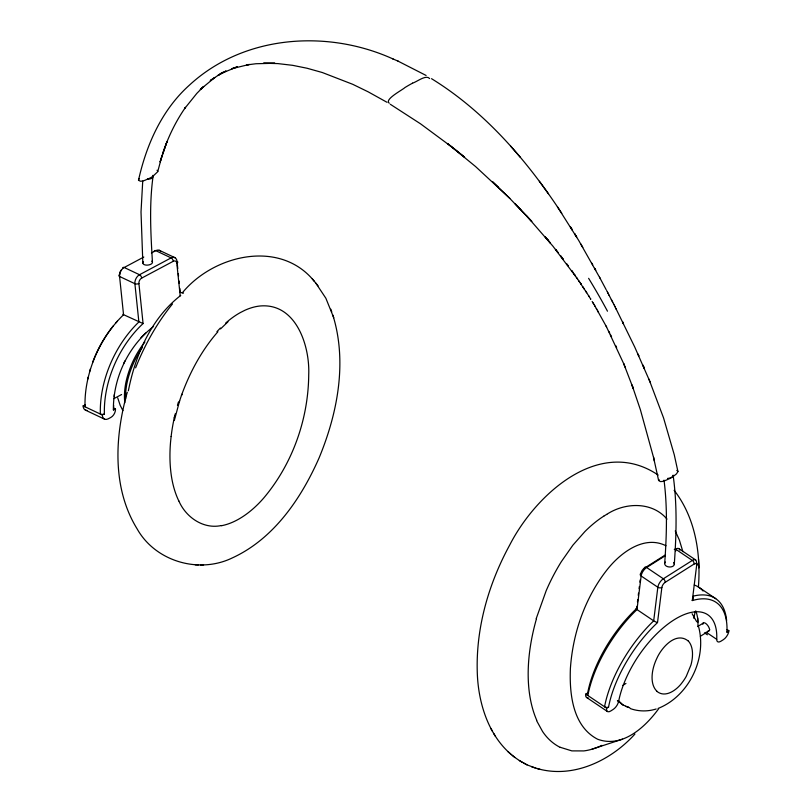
<?xml version="1.0" encoding="UTF-8"?>
<svg xmlns="http://www.w3.org/2000/svg" width="812" height="812" viewBox="0 0 812 812"><rect width="100%" height="100%" fill="white"/><g stroke="black" fill="none" stroke-linecap="round" stroke-linejoin="round"><path stroke-width="1.22" d="M697.833 622.337L697.721 617.993M393.13 59.012C327.449 29.12 243.854 34.886 189.49 85.077C161.953 109.661 146.322 144.81 138.497 180.305C141.379 182.933 146.302 179.411 149.418 178.325A39.849 23.01 0 0 0 152.768 176.397L157.701 171.748L161.892 156.148L166.978 141.684L160.096 161.964L161.892 156.148M157.812 171.373L157.061 170.226M648.93 379.133L663.546 417.886L674.264 454.771L677.949 471.66L676.406 473.954L672.904 476.695A39.849 23.01 0 0 1 669.555 478.623C667.22 479.598 658.603 484.297 658.968 479.476M698.391 587.228C701.05 553.571 695.295 517.559 674.143 490.316M674.285 564.381C676.376 534.793 677.299 504.891 673.138 475.436M664.683 563.437C666.662 535.727 667.565 507.754 664.013 480.136M171.119 436.511L170.53 442.337A159.517 92.101 -60 0 0 170.632 469.884A149.865 86.529 -60 0 0 178.813 500.963M636.902 606.32L636.628 608.523A87.869 41.493 -56 0 0 587.655 693.052L585.756 694.087A7.146 3.37 -56 0 0 588.04 697.67M637.45 601.925L637.714 599.723M638.262 595.328L638.536 593.136M639.074 588.73L639.348 586.538M639.886 582.143L640.16 579.941M640.709 575.546L640.972 573.343A4.283 2.02 -56 0 1 644.271 568.268L664.977 555.164M587.492 693.154A2.862 1.695 10.7 0 0 587.847 695.498A90.731 42.843 -56 0 1 636.984 609.568L641.135 575.982A2.862 1.847 7 0 1 640.972 573.343M727.187 629.615L728.882 630.762L726.933 632.162A87.869 41.493 -56 0 0 692.301 600.596L696.645 565.426A4.283 2.02 -56 0 0 694.148 564.005L665.17 582.346A4.283 2.02 -56 0 0 661.871 587.431L657.517 622.601A87.869 41.493 -56 0 0 608.543 707.13L606.645 708.165L585.756 694.087M142.729 181.076L141.014 211.983L142.841 263.088M153.062 176.366C149.124 204.807 150.738 233.653 152.453 262.195M429.629 78.551C426.026 74.349 417.155 81.748 412.557 83.149M128.367 390.775C135.411 354.905 151.144 318.314 180.731 295.436M693.844 618.328L695.184 611.619M174.235 418.038L175.24 413.805M174.326 420.474L179.645 400.793M127.291 392.267C114.725 436.683 112.005 488.164 137.126 528.876C155.437 561.508 198.991 574.145 232.364 557.895C273.806 538.843 301.12 498.588 319.025 458.069C337.498 413.531 347.465 362.203 332.859 315.117M138.517 179.98L139.146 178.711M536.184 618.703L546.182 590.7A128.428 73.983 -59.9 0 1 561.275 561.752L572.866 545.197L584.853 531.616A91.492 52.821 -60 0 1 603.296 516.452L603.732 516.188M179.168 402.194L181.878 394.216L181.462 395.414C189.815 372.322 201.67 350.287 217.89 331.753M163.151 152.098C168.541 136.254 175.94 121.079 185.522 107.336L184.628 108.575L196.829 93.39L203.65 86.458L200.3 89.513L214.764 77.566L210.257 80.55L222.671 72.369L217.961 75.475L226.01 71.009L220.722 73.669L237.408 66.757L231.765 68.715L249.325 64.442L246.868 64.909L256.013 63.732L274.943 63.265L263.464 63.234L277.795 63.59L292.624 65.325L307.027 68.238L322.273 72.512L352.753 84.316L368.191 91.847L387.05 102.322M658.177 475.05C599.652 435.516 535.575 494.508 509.743 544.974C488.032 584.762 475.172 630.254 477.415 675.787C479.141 708.998 492.173 745.213 522.512 762.377M135.604 367.846C144.719 344.917 156.878 323.105 172.489 303.952M142.506 347.343C135.137 357.919 129.839 369.947 127.108 382.553A62.737 36.215 -60 0 0 125.596 399.098M144.881 342.004C135.695 353.656 129.159 367.41 126.012 381.914A62.737 36.215 -60 0 0 124.825 402.732M658.623 708.774C645.185 727.247 622.266 748.37 597.602 739.224C572.541 726.212 569.364 693.631 570.4 668.418C572.917 632.274 585.493 596.292 608.462 568.035C621.708 551.967 644.576 535.006 665.972 545.755M216.936 331.641L220.397 328.018M634.933 734.048C610.827 760.692 572.754 779.124 536.702 768.396M220.549 328.921L227.959 321.806M182.355 292.807C213.586 254.694 280.313 238.779 314.518 281.561M153.539 326.475C128.245 346.013 113.051 378.006 113.386 409.928L115.507 409.045L113.589 408.142A2.862 1.269 -1.4 0 1 113.386 409.928M697.823 626.499L703.324 623.017M622.763 685.45L625.951 683.43M700.36 636.303L708.866 630.914M665.261 555.723L646.636 567.507A2.862 1.715 57.7 0 0 644.271 568.268M607.092 514.138C625.291 502.313 652.188 501.501 666.997 519.101M143.805 257.049L124.195 267.493A2.862 1.573 62 0 0 122.541 268.417M151.428 252.989L155.792 250.664A7.146 4.801 -64.7 0 1 160.806 251.517M85.24 405.005L83.118 405.909L102.271 414.952L104.393 414.039A87.869 59.012 -64.7 0 1 143.074 323.562L138.913 283.479A4.283 2.883 -64.7 0 1 141.684 278.1L173.281 261.271A4.283 2.883 -64.7 0 1 176.823 263.291L180.203 295.852M113.842 398.662L121.607 394.52M658.085 708.44C688.708 696.29 706.887 658.968 698.736 627.25M591.948 749.192L622.55 739.164M656.167 708.998C647.834 711.637 638.618 711.586 630.376 708.602M221.402 525.526C203.376 529.475 185.775 517.173 178.843 500.923M195.225 564.837L198.463 564.847M200.412 564.858L203.579 564.868M389.252 103.225C383.964 99.5 402.437 89.98 404.934 87.554A145.155 83.798 -60 0 1 412.557 83.169M676.802 470.432L677.959 471.336M519.335 760.621L526.978 764.843L535.189 767.919M625.514 706.318L628.874 707.353M629.97 707.983L622.408 704.725L617.973 700.807M143.074 323.562L122.876 314.366M531.718 766.863L540.142 769.441M397.961 61.093L426.097 75.455M392.622 58.789L398.459 61.306M560.189 747.284L571.861 750.887L583.818 750.917A91.868 53.064 -60 0 0 601.936 745.365M85.443 410.131L104.586 419.165M159.254 250.279L175.016 257.719M523.811 763.087L526.978 764.843M390.288 104.261L420.545 123.83L453.329 148.088L464.596 157.203L447.453 143.491L475.588 166.572L509.784 198.311M431.537 78.683C485.363 111.853 527.343 160.949 561.762 213.323M704.481 632.852L707.404 634.822M678.832 548.597L695.549 559.864M675.229 548.953A2.862 1.715 57.7 0 1 675.614 549.166L692.321 560.432A7.146 3.37 -56 0 1 696.483 562.797A2.862 1.847 7 0 1 696.645 565.426M699.041 587.421L715.758 598.677M706.146 632.213L716.722 639.338A7.146 3.37 -56 0 0 720.934 641.206L723.35 639.683A7.146 3.37 -56 0 0 728.882 630.762M636.984 609.568L653.69 620.835A3.37 0.518 28.1 0 0 657.294 622.459M617.394 700.705L618.571 701.497A7.146 3.37 -56 0 1 613.151 709.455L610.736 710.987A7.146 3.37 -56 0 1 606.645 708.165M586.508 697.406L607.396 711.495M623.504 705.354L618.257 700.563M656.908 691.377C665.546 698.472 677.015 689.723 682.212 682.496A29.181 16.849 -60 0 0 686.252 676.366L690.91 665.119A33.678 19.447 -60 0 0 692.413 656.837L692.504 654.239A33.322 19.244 -60 0 0 688.363 641.054M508.058 751.75L510.789 754.054M512.159 755.241L514.909 757.555M498.507 187.369L492.691 181.898L509.631 198.25L531.809 221.443L515.143 203.761L520.725 209.577M688.343 641.084C676.102 631.056 661.678 647.448 656.908 658.207A33.211 19.173 -60 0 0 656.989 691.266M526.196 215.413L552.942 246.188L577.616 279.064M510.646 146.13L520.411 157.396M315.858 283.185L325.856 298.227L333.762 317.766M312.295 278.902L318.06 285.814M539.351 181.259L548.384 193.692M576.429 277.359L586.711 292.756M578.763 280.749L579.92 282.454M692.098 613.71L696.737 621.779M557.418 206.766L578.712 240.464L600.017 278.14M582.783 286.717L584.478 289.295M585.594 291.021L586.152 291.884M586.426 292.31L588.639 295.781M588.639 295.781L589.187 296.654M588.913 296.218L590.811 299.263L590.537 298.826M592.151 301.445L593.217 303.201M592.943 302.764L594.008 304.52M593.745 304.074L595.054 306.276M594.79 305.83L606.594 327.003M580.763 243.925L582.793 247.386M596.353 308.479L596.871 309.372M490.793 728.374L492.376 731.115M493.696 733.409L495.31 736.19M122.896 410.567L120.217 405.411L117.72 397.91M591.765 263.098L592.74 264.854M599.54 277.247L606.188 289.732M606.665 290.625L607.132 291.518M607.366 291.975L608.076 293.315M675.249 530.916L679.421 540.193L682.882 551.693M607.599 292.421L609.244 295.558M609.01 295.111L611.801 300.501M606.117 326.069L623.748 363.796M611.334 299.598L612.735 302.308M612.268 301.394L613.882 304.541M613.659 304.114L616.369 309.433M614.562 305.87L615.009 306.753M615.912 308.53L634.74 347.059L650.3 382.452M608.858 331.387L609.761 333.184M610.644 334.93L611.548 336.777M536.59 720.63L542.528 731.429A130.549 75.475 -60 0 0 560.148 747.355M615.79 345.668L616.633 347.485M638.09 354.326L638.841 355.991L638.039 354.194M644.444 368.557L642.911 365.085L644.373 368.415M625.27 367.46L623.697 363.664L633.33 388.694L631.99 384.959L640.404 409.776L653.609 457.674M330.819 309.189L331.753 311.899M654.391 461.013L653.548 457.41L658.633 480.602M177.402 264.966L177.777 268.67M178.295 273.614L178.549 276.08M179.066 281.013L179.32 283.489M179.838 288.422L180.213 292.127M698.909 567.892L698.513 559.184M603.732 516.199A89.361 51.613 -60 0 1 606.818 514.311M536.793 720.417A168.896 97.663 -59.9 0 1 536.499 618.663M225.695 323.054A77.15 44.538 -60 0 1 235.998 315.188A75.283 43.462 -60 0 1 240.464 312.518L244.919 310.265A78.774 45.482 -60 0 1 260.358 305.962C296.025 303.018 309.92 345.719 308.722 374.687C308.347 419.266 292.452 464.058 263.606 498.162A77.871 44.964 -60 0 1 221.341 525.74M177.452 405.33A141.318 81.586 -60 0 1 178.396 402.133M171.139 436.501A149.834 86.508 -60 0 1 174.712 415.927M588.619 278.323A389.872 225.036 60 0 1 607.477 311.199M665.17 582.346A2.862 1.715 57.7 0 0 663.343 578.773L646.636 567.507A7.146 3.37 -56 0 0 641.135 575.982L657.842 587.238A2.862 1.847 7 0 0 661.871 587.431M694.148 564.005A2.862 1.715 57.7 0 0 692.321 560.432L663.343 578.773A7.146 3.37 -56 0 0 657.842 587.238L653.69 620.835A90.731 42.843 -56 0 0 604.554 706.755A2.862 1.695 10.7 0 0 608.543 707.13M618.622 701.466A73.456 34.693 -56 0 1 636.943 658.288A73.05 34.5 -56 0 1 690.251 612.613A73.05 34.5 -56 0 1 716.722 639.338M694.28 585.016A90.731 42.843 -56 0 1 703.06 591.004M636.852 609.518A3.37 0.579 29.8 0 1 636.689 608.564M693.286 596.13A90.731 42.843 -56 0 1 726.628 620.581M695.742 610.847A73.05 34.5 -56 0 1 697.924 626.671M675.614 549.166A7.146 3.37 -56 0 1 679.776 550.16M693.022 597.033A3.37 2.954 -41.2 0 1 692.169 600.474M727.136 629.635A2.862 1.979 2.9 0 1 726.933 632.162M674.285 549.48A4.283 2.02 -56 0 1 675.777 550.881M673.097 475.203A4.821 2.294 -8.4 0 1 667.545 478.43M665.373 562.046A4.831 3.116 7 0 0 666.216 566.035A4.821 3.004 4.3 0 0 672.539 566.441A4.821 3.004 4.3 0 0 673.595 562.594M702.857 624.296A4.882 2.081 54 0 1 705.74 623.464A4.882 2.081 54 0 1 709.444 629.036M709.769 629.473A4.821 2.893 57.7 0 1 707.739 631.198M154.168 251.385A2.862 1.573 62 0 1 155.792 250.664L171.109 257.891A7.146 4.801 -64.7 0 1 177.016 261.261A2.862 1.421 -5.9 0 1 176.823 263.291M138.913 283.479A2.862 1.421 -5.9 0 1 134.893 283.703L119.577 276.476A2.862 1.421 -5.9 0 1 119.76 274.446A4.283 2.883 -64.7 0 1 121.414 269.929M113.66 408.111A73.456 49.329 -64.7 0 1 113.619 405.249M114.147 396.388A73.456 49.329 -64.7 0 1 114.39 394.378M123.597 363.634A73.456 49.329 -64.7 0 1 124.957 360.873M180.244 292.462A90.731 60.93 -64.7 0 1 183.522 293.152M140.933 337.792A73.05 49.065 -64.7 0 1 145.764 333.001M173.281 261.271A2.862 1.573 62 0 0 171.109 257.891L139.522 274.73A7.146 4.801 -64.7 0 0 134.893 283.703L138.872 321.978A90.731 60.93 -64.7 0 0 100.353 414.049A2.862 1.279 -1.8 0 0 104.393 414.039M141.684 278.1A2.862 1.573 62 0 0 139.522 274.73L124.195 267.493A7.146 4.801 -64.7 0 0 119.577 276.476L123.546 314.751A90.731 60.93 -64.7 0 0 85.037 406.812A2.862 1.279 -1.8 0 1 84.884 405.178M86.985 410.405A7.146 4.801 -64.7 0 1 83.118 405.909M115.507 409.045A7.146 4.801 -64.7 0 1 110.848 417.429L108.209 418.84A7.146 4.801 -64.7 0 1 102.271 414.952M87.706 379.234A87.869 59.012 -64.7 0 1 88.183 377.144M89.533 371.886A87.869 59.012 -64.7 0 1 90.467 368.739M92.598 362.436A87.869 59.012 -64.7 0 1 113.315 325.876M115.71 323.034A87.869 59.012 -64.7 0 1 117.314 321.217M152.91 175.351A4.821 3.248 8.9 0 1 147.54 178.965M151.773 261.139A4.831 2.395 -5.9 0 1 150.524 264.407A4.831 2.395 -5.9 0 1 144.1 264.59A4.821 2.548 -3.9 0 1 143.318 261.799M547.775 239.885L545.106 236.728L547.745 239.865M550.363 243.021L547.724 239.834L550.343 243.001M558.088 252.613L555.509 249.365L558.057 252.593M563.112 259.109L560.584 255.821L563.092 259.089M568.045 265.676L566.806 264.012L568.035 265.666M572.886 272.335L571.668 270.64L572.866 272.325M575.251 275.684L574.064 273.989L575.251 275.674M581.077 284.159L580.499 283.297L581.067 284.149M572.48 230.192L570.379 226.802L572.46 230.161M576.642 237.013L574.571 233.623L576.642 237.013M598.403 312.031L597.886 311.128L598.393 312.021M595.673 270.152L594.709 268.396L595.673 270.152M623.484 323.653L622.631 321.917L623.484 323.653"/></g></svg>
